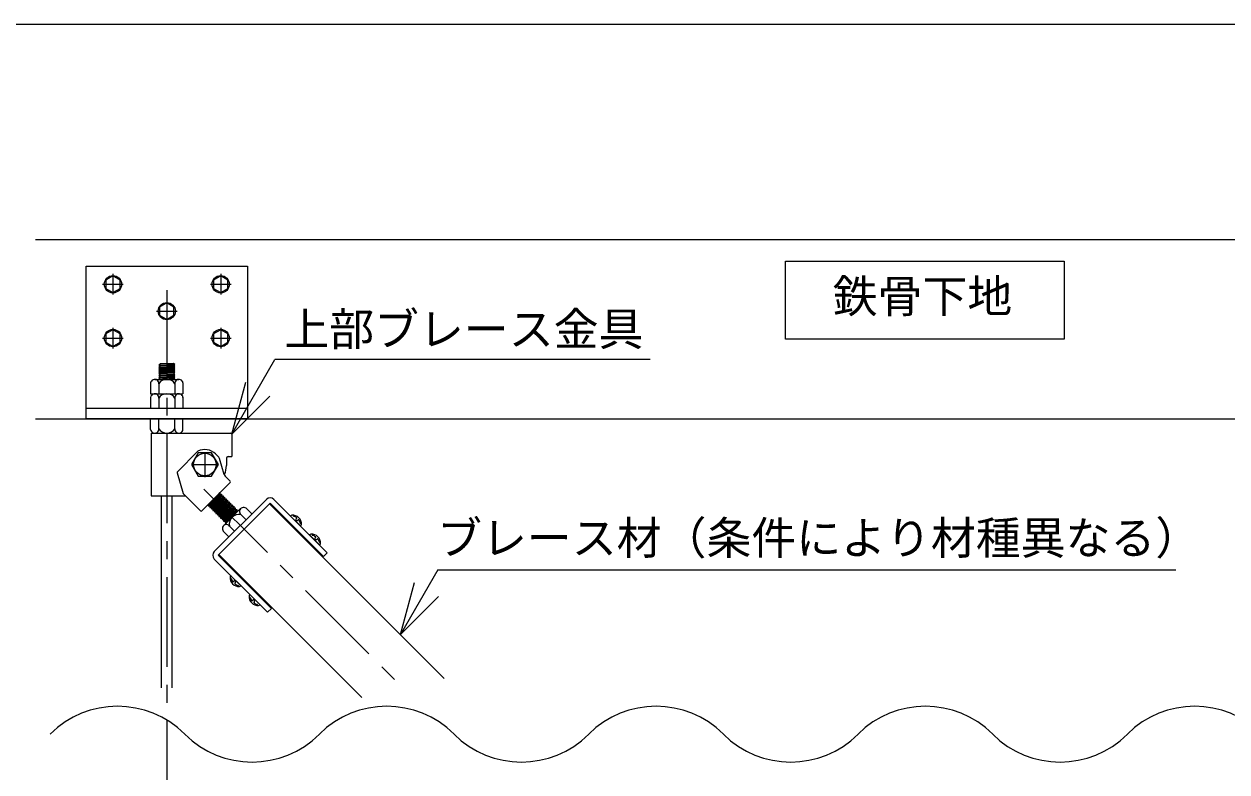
# Model space of a CAD drawing. Units: millimetres at full size, sheet at 1:10; details may follow other scales. Extents: x -2077 to 2023, y -1433 to 1417.
# Drawn here: x -260 to 410, y -370 to 47 of the extents above; entities that cross this region are included whole.
import ezdxf
from ezdxf.enums import TextEntityAlignment as Align

# ---------------------------------------------------------------- set-up
doc = ezdxf.new("R2010")
doc.units = ezdxf.units.MM
doc.header["$LTSCALE"] = 10
doc.linetypes.add('CHAIN1', pattern=[8, 5, -1, 1, -1])
for name, color, linetype, lineweight in [('1-0_断面', 7, 'Continuous', 9), ('1-1_寸法', 7, 'Continuous', 9), ('1-2_文字', 7, 'Continuous', 9), ('F-1_レイアウト', 7, 'Continuous', 9)]:
    doc.layers.add(name, color=color, linetype=linetype, lineweight=lineweight)
doc.styles.add('ＭＳ ゴシック', font='')
doc.styles.get('ＭＳ ゴシック').set_extended_font_data('MS Gothic')

msp = doc.modelspace()

# ---------------------------------------------------------------- linework, layer by layer
at = {"layer": '1-0_断面'}
for p, q in [((-253.81, -73.19), (1689.45, -73.19)), ((-225.65, -88.19), (-135.65, -88.19)), ((-210.65, -93.57), (-214.65, -95.88)), ((-210.65, -92.43), (-210.65, -103.95)), ((-206.65, -95.88), (-210.65, -93.57)), ((-150.65, -93.57), (-154.65, -95.88)), ((-150.65, -92.43), (-150.65, -103.95)), ((-146.65, -95.88), (-150.65, -93.57)), ((-135.65, -88.19), (-135.65, -173.19)), ((-216.41, -98.19), (-204.89, -98.19)), ((-214.65, -95.88), (-214.65, -100.5)), ((-206.65, -100.5), (-206.65, -95.88)), ((-156.41, -98.19), (-144.89, -98.19)), ((-154.65, -95.88), (-154.65, -100.5)), ((-146.65, -100.5), (-146.65, -95.88)), ((-214.65, -100.5), (-210.65, -102.81)), ((-210.65, -102.81), (-206.65, -100.5)), ((-154.65, -100.5), (-150.65, -102.81)), ((-150.65, -102.81), (-146.65, -100.5)), ((-186.41, -113.19), (-174.89, -113.19)), ((-180.65, -108.57), (-184.65, -110.88)), ((-184.65, -110.88), (-184.65, -115.5)), ((-180.65, -107.43), (-180.65, -118.95)), ((-176.65, -110.88), (-180.65, -108.57)), ((-176.65, -115.5), (-176.65, -110.88)), ((-184.65, -115.5), (-180.65, -117.81)), ((-180.65, -117.81), (-176.65, -115.5)), ((-210.65, -123.57), (-214.65, -125.88)), ((-214.65, -125.88), (-214.65, -130.5)), ((-210.65, -122.43), (-210.65, -133.95)), ((-206.65, -125.88), (-210.65, -123.57)), ((-206.65, -130.5), (-206.65, -125.88)), ((-150.65, -123.57), (-154.65, -125.88)), ((-154.65, -125.88), (-154.65, -130.5)), ((-150.65, -122.43), (-150.65, -133.95)), ((-146.65, -125.88), (-150.65, -123.57)), ((-146.65, -130.5), (-146.65, -125.88)), ((-216.41, -128.19), (-204.89, -128.19)), ((-214.65, -130.5), (-210.65, -132.81)), ((-210.65, -132.81), (-206.65, -130.5)), ((-156.41, -128.19), (-144.89, -128.19)), ((-154.65, -130.5), (-150.65, -132.81)), ((-150.65, -132.81), (-146.65, -130.5)), ((-185.15, -143.22), (-184.35, -143.74)), ((-185.15, -144.37), (-184.35, -144.89)), ((-185.15, -145.52), (-184.35, -146.04)), ((-185.15, -146.67), (-184.35, -147.19)), ((-176.95, -142.29), (-184.35, -142.59)), ((-176.95, -143.44), (-184.35, -143.74)), ((-176.95, -144.59), (-184.35, -144.89)), ((-176.95, -145.74), (-184.35, -146.04)), ((-176.95, -146.89), (-184.35, -147.19)), ((-176.15, -142.86), (-176.95, -142.29)), ((-176.15, -142.86), (-176.95, -143.44)), ((-176.15, -144.01), (-176.95, -143.44)), ((-176.15, -144.01), (-176.95, -144.59)), ((-176.15, -145.16), (-176.95, -144.59)), ((-176.15, -145.16), (-176.95, -145.74)), ((-176.15, -146.31), (-176.95, -145.74)), ((-176.15, -146.31), (-176.95, -146.89)), ((-176.15, -147.46), (-176.95, -146.89)), ((-189.65, -153.21), (-189.65, -159.19)), ((-187.4, -151.19), (-173.9, -151.19)), ((-185.15, -147.82), (-184.35, -148.34)), ((-185.15, -148.97), (-184.35, -149.49)), ((-185.15, -150.12), (-184.35, -150.64)), ((-185.15, -153.69), (-185.15, -159.19)), ((-185.04, -151.19), (-184.35, -150.64)), ((-176.95, -148.04), (-184.35, -148.34)), ((-176.95, -149.19), (-184.35, -149.49)), ((-176.95, -150.34), (-184.35, -150.64)), ((-176.15, -150.91), (-183.11, -151.19)), ((-176.15, -147.46), (-176.95, -148.04)), ((-176.15, -148.61), (-176.95, -148.04)), ((-176.15, -148.61), (-176.95, -149.19)), ((-176.15, -149.76), (-176.95, -149.19)), ((-176.15, -149.76), (-176.95, -150.34)), ((-176.15, -150.91), (-176.95, -150.34)), ((-176.15, -150.91), (-176.54, -151.19)), ((-176.15, -153.69), (-176.15, -159.19)), ((-171.65, -153.21), (-171.65, -159.19)), ((-189.65, -159.19), (-187.4, -159.19)), ((-187.4, -159.19), (-173.9, -159.19)), ((-173.9, -159.19), (-171.65, -159.19)), ((-225.65, -167.19), (-135.65, -167.19)), ((-189.65, -161.21), (-189.65, -167.19)), ((-185.15, -161.69), (-185.15, -167.19)), ((-176.15, -161.69), (-176.15, -167.19)), ((-171.65, -161.21), (-171.65, -167.19)), ((-253.81, -173.19), (1689.45, -173.19)), ((-189.65, -179.16), (-189.65, -173.19)), ((-185.15, -178.69), (-185.15, -173.19)), ((-176.15, -178.69), (-176.15, -173.19)), ((-171.65, -179.16), (-171.65, -173.19)), ((-189.45, -181.19), (-144.95, -181.19)), ((-189.45, -181.19), (-189.45, -216.19)), ((-187.4, -181.19), (-173.9, -181.19)), ((-144.45, -181.69), (-144.45, -194.19)), ((-174.79, -202.72), (-163.29, -191.22)), ((-159.45, -191.69), (-159.45, -205.69)), ((-153.51, -192.75), (-151.74, -194.51)), ((-146.45, -194.19), (-144.45, -194.19)), ((-166.45, -198.69), (-152.45, -198.69)), ((-148.63, -204.21), (-151.24, -195.36)), ((-147.45, -195.19), (-147.45, -199.19)), ((-174.92, -203.22), (-171.5, -214.83)), ((-148.56, -204.4), (-148.45, -204.19)), ((-148.13, -205.06), (-145.3, -207.88)), ((-161.21, -224.5), (-145.3, -208.59)), ((-151.03, -214.32), (-157.54, -221.67)), ((-151.03, -214.32), (-151.03, -215.16)), ((-189.45, -216.19), (-170.23, -216.19)), ((-183.65, -323.19), (-183.65, -216.19)), ((-177.65, -323.19), (-177.65, -216.19)), ((-171.38, -215.04), (-161.92, -224.5)), ((-151.03, -215.16), (-156.69, -221.67)), ((-150.18, -215.16), (-156.69, -222.52)), ((-149.33, -216.01), (-155.84, -223.37)), ((-148.49, -216.86), (-154.99, -224.22)), ((-125.2, -218.09), (-154.19, -247.08)), ((-147.64, -217.71), (-154.14, -225.06)), ((-146.79, -218.56), (-153.29, -225.91)), ((-145.94, -219.41), (-152.45, -226.76)), ((-123.08, -220.21), (-152.07, -249.2)), ((-145.09, -220.26), (-151.6, -227.61)), ((-123.43, -220.56), (-26.11, -317.89)), ((-123.08, -220.21), (-93.38, -249.91)), ((-144.24, -221.1), (-150.75, -228.46)), ((-143.39, -221.95), (-149.9, -229.31)), ((-149.06, -232.76), (-139.52, -223.21)), ((-142.55, -222.8), (-149.05, -230.16)), ((-141.7, -223.65), (-148.2, -231)), ((-140.85, -224.5), (-141.19, -224.88)), ((-139.34, -226.57), (-136.51, -229.4)), ((-136.5, -223.05), (-133.33, -226.22)), ((-106.18, -232.86), (-111.68, -227.36)), ((-147.35, -231), (-147.35, -231.05)), ((-145.71, -232.94), (-142.88, -235.76)), ((-108.74, -229.07), (-108.27, -228.6)), ((-107.89, -229.92), (-107.42, -229.45)), ((-149.22, -235.78), (-146.06, -238.95)), ((-95.57, -243.47), (-101.07, -237.97)), ((-98.13, -239.68), (-97.66, -239.2)), ((-97.29, -240.53), (-96.81, -240.05)), ((-154.19, -251.32), (-124.49, -281.02)), ((-152.07, -249.2), (-122.37, -278.9)), ((-151.72, -248.85), (-72.07, -328.49)), ((-139.42, -266.1), (-144.91, -260.6)), ((-143.2, -263.54), (-143.68, -264.01)), ((-142.36, -264.38), (-142.83, -264.86)), ((-128.81, -276.7), (-134.31, -271.2)), ((-132.6, -274.14), (-133.07, -274.62)), ((-131.75, -274.99), (-132.22, -275.47)), ((-122.37, -278.9), (-124.49, -281.02))]:
    msp.add_line(p, q, dxfattribs=at)
at = {"layer": '1-0_断面', "color": 4, "linetype": 'CHAIN1'}
for p, q in [((-180.65, -101.4), (-180.65, -991.07)), ((-159.97, -212.31), (-49.09, -323.19))]:
    msp.add_line(p, q, dxfattribs=at)
at = {"layer": '1-0_断面'}
for points in [[(-135.65, -173.19), (-225.65, -173.19), (-225.65, -88.19)], [(-176.15, -142.86), (-185.15, -143.22), (-184.35, -142.59)], [(-176.15, -144.01), (-185.15, -144.37), (-184.35, -143.74)], [(-176.15, -145.16), (-185.15, -145.52), (-184.35, -144.89)], [(-176.15, -146.31), (-185.15, -146.67), (-184.35, -146.04)], [(-176.15, -147.46), (-185.15, -147.82), (-184.35, -147.19)], [(-176.15, -148.61), (-185.15, -148.97), (-184.35, -148.34)], [(-176.15, -149.76), (-185.15, -150.12), (-184.35, -149.49)], [(-157.54, -220.82), (-157.54, -221.67), (-156.69, -221.67)], [(-155.84, -222.52), (-150.18, -216.01), (-149.33, -216.01), (-149.33, -216.86)], [(-154.99, -223.37), (-149.33, -216.86), (-148.49, -216.86), (-148.49, -217.71)], [(-154.14, -224.22), (-148.49, -217.71), (-147.64, -217.71), (-147.64, -218.56)], [(-153.29, -225.06), (-147.64, -218.56), (-146.79, -218.56), (-146.79, -219.41)], [(-152.45, -225.91), (-146.79, -219.41), (-145.94, -219.41), (-145.94, -220.26)], [(-151.6, -226.76), (-145.94, -220.26), (-145.09, -220.26), (-145.09, -221.1)], [(-151.03, -215.16), (-150.18, -215.16), (-150.18, -216.01)], [(-120.96, -218.09), (-91.26, -247.78), (-93.38, -249.91)], [(-156.69, -221.67), (-156.69, -222.52), (-155.84, -222.52)], [(-155.84, -222.52), (-155.84, -223.37), (-154.99, -223.37)], [(-154.99, -223.37), (-154.99, -224.22), (-154.14, -224.22)], [(-154.14, -224.22), (-154.14, -225.06), (-153.29, -225.06)], [(-153.29, -225.06), (-153.29, -225.91), (-152.45, -225.91)], [(-152.45, -225.91), (-152.45, -226.76), (-151.6, -226.76)], [(-151.6, -226.76), (-151.6, -227.61), (-150.75, -227.61)], [(-150.75, -227.61), (-145.09, -221.1), (-144.24, -221.1), (-144.24, -221.95)], [(-150.75, -227.61), (-150.75, -228.46), (-149.9, -228.46)], [(-149.9, -228.46), (-144.24, -221.95), (-143.39, -221.95), (-143.39, -222.8)], [(-149.05, -229.31), (-143.39, -222.8), (-142.55, -222.8), (-142.55, -223.65)], [(-148.2, -230.16), (-142.55, -223.65), (-141.7, -223.65), (-141.7, -224.5)], [(-147.35, -231), (-141.7, -224.5), (-140.85, -224.5), (-140.85, -224.54)], [(-149.9, -228.46), (-149.9, -229.31), (-149.05, -229.31)], [(-149.05, -229.31), (-149.05, -230.16), (-148.2, -230.16)], [(-148.2, -230.16), (-148.2, -231), (-147.35, -231)]]:
    msp.add_lwpolyline(points, dxfattribs=at)
msp.add_lwpolyline([(-163.2, -192.19), (-166.95, -198.69), (-163.2, -205.19), (-155.69, -205.19), (-151.94, -198.69), (-155.69, -192.19)], close=True, dxfattribs=at)
for centre, radius in [((-210.65, -98.19), 4.8), ((-150.65, -98.19), 4.8), ((-180.65, -113.19), 4.8), ((-210.65, -128.19), 4.8), ((-150.65, -128.19), 4.8), ((-159.45, -198.69), 6.3)]:
    msp.add_circle(centre, radius, dxfattribs=at)
for centre, radius, start, end in [((-187.4, -153.45), 2.26, 353.97439, 173.97475), ((-180.65, -156.49), 5.3, 31.89078, 148.10921), ((-173.9, -153.45), 2.26, 6.02525, 186.02559), ((-187.4, -161.45), 2.26, 353.97439, 173.97475), ((-180.65, -164.49), 5.3, 31.89078, 148.10921), ((-173.9, -161.45), 2.26, 6.02525, 186.02559), ((-187.4, -178.93), 2.26, 186.02525, 6.02561), ((-180.65, -175.89), 5.3, 211.89079, 328.10922), ((-173.9, -178.93), 2.26, 173.97441, 353.97475), ((-144.95, -181.69), 0.5, 0, 90), ((-159.45, -198.69), 8.4, 45, 117.24721), ((-146.45, -195.19), 1, 90, 180), ((-153.16, -195.93), 2, 16.43416, 45), ((-163.81, -198.52), 16.38, 339.73705, 357.64309), ((-174.44, -203.08), 0.5, 135, 196.38954), ((-146.71, -203.65), 2, 196.43416, 225), ((-145.66, -208.24), 0.5, 315, 45), ((-171.02, -214.69), 0.5, 196.38954, 225), ((-123.08, -220.21), 3, 45, 135), ((-161.57, -224.15), 0.5, 225, 315), ((-140.54, -231.73), 5.3, 76.89078, 193.10921), ((-137.92, -224.81), 2.26, 51.02525, 231.02559), ((-111.59, -227.29), 0.117, 134.01915, 216.81377), ((-110.76, -228.12), 1.28, 98.98254, 135.17889), ((-110.66, -231.84), 5, 45.00005, 93.47098), ((-109.89, -227.14), 0.431, 139.13432, 229.51186), ((-111.6, -232.78), 5.5, 53.33444, 74.92363), ((-147.46, -234.36), 2.26, 38.97439, 218.97475), ((-108.06, -229.24), 0.699, 165.81576, 284.18434), ((-108.66, -228.56), 0.394, 355.11562, 29.64836), ((-107.38, -229.84), 0.394, 60.35175, 94.89621), ((-111.6, -232.78), 5.5, 15.07422, 36.66631), ((-110.66, -231.84), 5, 356.52101, 45.00005), ((-105.96, -231.07), 0.431, 220.52147, 310.86638), ((-106.11, -232.77), 0.117, 233.61571, 315.97989), ((-106.94, -231.94), 1.28, 314.91063, 350.99127), ((-100.98, -237.9), 0.117, 134.01915, 216.81377), ((-100.15, -238.73), 1.28, 98.98254, 135.17889), ((-100.05, -242.45), 5, 45.00005, 93.47098), ((-99.28, -237.75), 0.431, 139.13432, 229.51186), ((-100.99, -243.39), 5.5, 53.33444, 74.92363), ((-97.46, -239.85), 0.699, 165.81576, 284.18434), ((-98.05, -239.17), 0.394, 355.11562, 29.64836), ((-96.78, -240.45), 0.394, 60.35175, 94.89621), ((-100.99, -243.39), 5.5, 15.07422, 36.66631), ((-100.05, -242.45), 5, 356.52101, 45.00005), ((-152.07, -249.2), 3, 135, 225), ((-95.35, -241.68), 0.431, 220.52147, 310.86638), ((-95.51, -243.37), 0.117, 233.61571, 315.97989), ((-96.33, -242.55), 1.28, 314.91063, 350.99127), ((-144.16, -261.52), 1.28, 134.82111, 171.01746), ((-144.98, -260.69), 0.117, 53.18623, 135.98085), ((-140.44, -261.62), 5, 176.52902, 224.99995), ((-145.13, -262.39), 0.431, 40.48814, 130.86568), ((-139.5, -260.68), 5.5, 195.07637, 216.66556), ((-140.44, -261.62), 5, 224.99995, 273.47899), ((-143.71, -263.62), 0.394, 240.35164, 274.88438), ((-143.03, -264.21), 0.699, 345.81566, 104.18424), ((-142.44, -264.89), 0.394, 175.10379, 209.64825), ((-139.5, -260.68), 5.5, 233.33369, 254.92578), ((-141.21, -266.32), 0.431, 319.13362, 49.47853), ((-140.34, -265.34), 1.28, 279.00873, 315.08937), ((-139.51, -266.17), 0.117, 314.02011, 36.38429), ((-129.83, -272.22), 5, 176.52902, 224.99995), ((-133.55, -272.12), 1.28, 134.82111, 171.01746), ((-134.53, -273), 0.431, 40.48814, 130.86568), ((-134.38, -271.3), 0.117, 53.18623, 135.98085), ((-128.89, -271.29), 5.5, 195.07637, 216.66556), ((-133.11, -274.23), 0.394, 240.35164, 274.88438), ((-132.43, -274.82), 0.699, 345.81566, 104.18424), ((-129.83, -272.22), 5, 224.99995, 273.47899), ((-131.83, -275.5), 0.394, 175.10379, 209.64825), ((-128.89, -271.29), 5.5, 233.33369, 254.92578), ((-130.6, -276.92), 0.431, 319.13362, 49.47853), ((-129.73, -275.95), 1.28, 279.00873, 315.08937), ((-128.9, -276.77), 0.117, 314.02011, 36.38429)]:
    msp.add_arc(centre, radius, start, end, dxfattribs=at)
at = {"layer": '1-1_寸法'}
for centre, start, end in [((-208.15, -386.43), 45, 135), ((-58.15, -386.43), 45, 135), ((91.85, -386.43), 45, 135), ((241.85, -386.43), 45, 135), ((391.85, -386.43), 45, 135), ((-133.15, -311.43), 225, 315), ((16.85, -311.43), 225, 315), ((166.85, -311.43), 225, 315), ((316.85, -311.43), 225, 315)]:
    msp.add_arc(centre, 53.03, start, end, dxfattribs=at)
at = {"layer": '1-2_文字'}
for p, q in [((163.89, -128.8), (163.89, -85.26)), ((163.89, -85.26), (319.21, -85.26)), ((319.21, -85.26), (319.21, -128.8)), ((319.21, -128.8), (163.89, -128.8)), ((-144.45, -181.69), (-120.48, -140.18)), ((88.54, -140.18), (-120.48, -140.18)), ((-144.45, -181.69), (-136.68, -152.71)), ((-144.45, -181.69), (-123.23, -160.48)), ((-29.69, -257.29), (381.41, -257.29)), ((-50.56, -293.44), (-29.34, -272.22))]:
    msp.add_line(p, q, dxfattribs=at)
msp.add_lwpolyline([(-29.69, -257.29), (-50.56, -293.44), (-42.79, -264.46)], dxfattribs=at)
at = {"layer": 'F-1_レイアウト'}
msp.add_lwpolyline([(-677.43, -1252.82), (-677.43, 46.81), (2022.57, 46.81)], dxfattribs=at)

# ---------------------------------------------------------------- texts
at = {"layer": '1-2_文字', "style": 'ＭＳ ゴシック'}
for s, p in [('鉄骨下地', (190.22, -119.49)), ('上部ブレース金具', (-115.2, -137.86)), ('ブレース材（条件により材種異なる）', (-30.1, -254.2))]:
    msp.add_text(s, height=18.33, dxfattribs=at).set_placement(p, align=Align.BOTTOM_LEFT)

doc.saveas('drawing.dxf')
